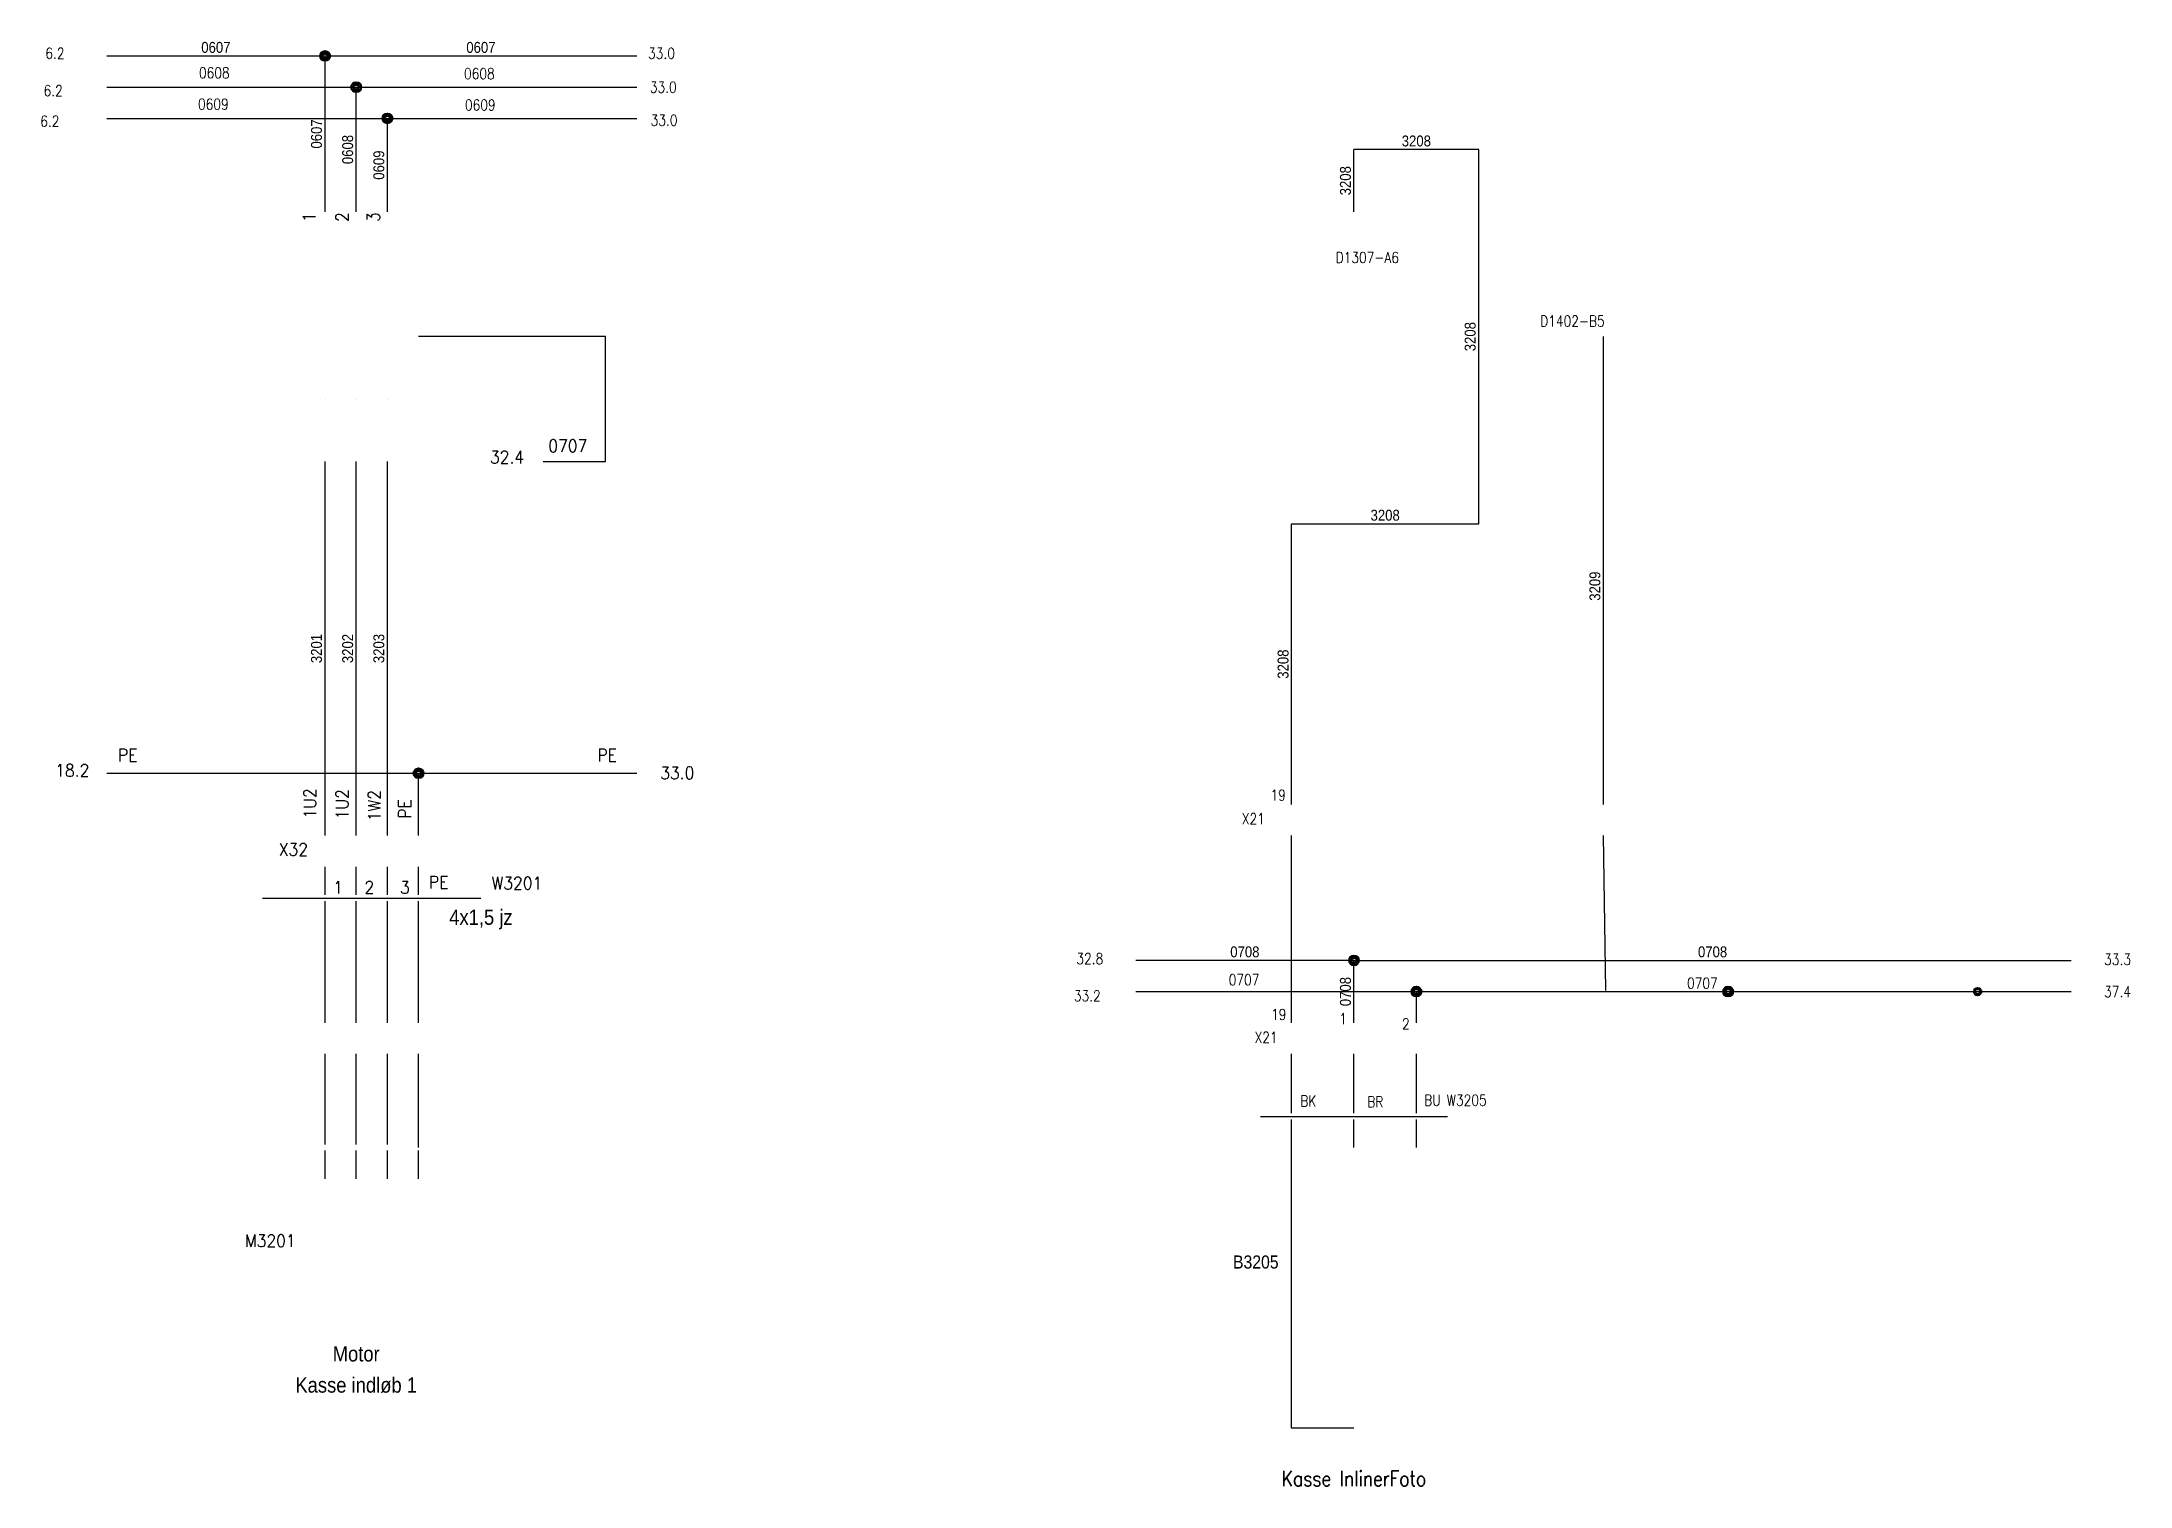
# Model space of a CAD drawing. Header units: millimetres. Extents: x 20 to 354, y 31 to 262.
import ezdxf
from ezdxf.enums import TextEntityAlignment as Align

# ---------------------------------------------------------------- set-up
doc = ezdxf.new("R2010")
doc.units = ezdxf.units.MM
doc.layers.get('0').update_dxf_attribs({"linetype": 'CONTINUOUS'})
doc.styles.add('Caddy_Vectorfont1p', font='Caddy_Vectorfont1p')
doc.styles.get("Standard").update_dxf_attribs({"font": 'standard'})

msp = doc.modelspace()

# ---------------------------------------------------------------- linework, layer by layer
at = {"linetype": 'CONTINUOUS', "lineweight": 25}
for p, q in [((30, 260), (65, 260)), ((65, 235), (65, 260)), ((65, 260), (115, 260)), ((30, 255), (70, 255)), ((70, 235), (70, 255)), ((70, 255), (115, 255)), ((30, 250), (75, 250)), ((75, 235), (75, 250)), ((75, 250), (115, 250)), ((230, 235), (230, 245)), ((250, 245), (230, 245)), ((250, 185), (250, 245)), ((110, 215), (80, 215)), ((110, 195), (110, 215)), ((270, 210), (270, 215)), ((270, 140), (270, 210)), ((65, 205), (65, 205)), ((70, 205), (70, 205)), ((75, 205), (75, 205)), ((65, 135), (65, 195)), ((70, 135), (70, 195)), ((75, 135), (75, 195)), ((100, 195), (110, 195)), ((220, 140), (220, 185)), ((220, 185), (250, 185)), ((30, 145), (80, 145)), ((80, 145), (115, 145)), ((80, 135), (80, 145)), ((220, 105), (220, 135)), ((270.37, 110.19), (270, 135)), ((65, 125.5), (65, 130)), ((70, 125.5), (70, 130)), ((75, 125.5), (75, 130)), ((80, 125.5), (80, 130)), ((55, 125), (90, 125)), ((65, 105), (65, 124.5)), ((70, 105), (70, 124.5)), ((75, 105), (75, 124.5)), ((80, 105), (80, 124.5)), ((230, 115), (195, 115)), ((230, 115), (345, 115)), ((230, 105), (230, 115)), ((195, 110), (240, 110)), ((240, 110), (290, 110)), ((240, 105), (240, 110)), ((290, 110), (330, 110)), ((330, 110), (345, 110)), ((65, 85.5), (65, 100)), ((70, 85.5), (70, 100)), ((75, 85.5), (75, 100)), ((80, 85), (80, 100)), ((220, 94.5), (220, 100)), ((230, 90.5), (230, 100)), ((240, 90.5), (240, 100)), ((220, 94.5), (220, 94.5)), ((220, 90.5), (220, 94.5)), ((215, 90), (245, 90)), ((220, 40), (220, 89.5)), ((230, 85), (230, 89.5)), ((240, 85), (240, 89.5)), ((65, 80), (65, 84.5)), ((70, 80), (70, 84.5)), ((75, 80), (75, 84.5)), ((80, 80), (80, 84.5)), ((230, 40), (220, 40))]:
    msp.add_line(p, q, dxfattribs=at)
at = {"lineweight": 40}
for centre, radius in [((65, 260), 0.8), ((65, 260), 0.6), ((65, 260), 0.4), ((70, 255), 0.8), ((70, 255), 0.6), ((70, 255), 0.4), ((75, 250), 0.8), ((75, 250), 0.6), ((75, 250), 0.4), ((80, 145), 0.8), ((80, 145), 0.6), ((80, 145), 0.4), ((230, 115), 0.8), ((230, 115), 0.6), ((230, 115), 0.4), ((240, 110), 0.8), ((240, 110), 0.6), ((290, 110), 0.8), ((290, 110), 0.6), ((330, 110), 0.6), ((240, 110), 0.4), ((290, 110), 0.4), ((330, 110), 0.4)]:
    msp.add_circle(centre, radius, dxfattribs=at)

# ---------------------------------------------------------------- texts
at = {"lineweight": 25, "width": 0.9}
for s, height, p in [('6.2', 1.75, (21.69, 259.55)), ('33.0', 1.75, (118.96, 259.55)), ('0608', 1.75, (47.23, 256.42)), ('0608', 1.75, (89.75, 256.29)), ('6.2', 1.75, (21.41, 253.57)), ('33.0', 1.75, (119.24, 254.11)), ('0609', 1.75, (47.09, 251.4)), ('0609', 1.75, (89.89, 251.26)), ('6.2', 1.75, (20.87, 248.68)), ('33.0', 1.75, (119.37, 248.82)), ('D1307-A6', 1.75, (232.14, 226.81)), ('D1402-B5', 1.75, (265.02, 216.62)), ('19', 1.75, (217.84, 140.62)), ('X21', 1.75, (213.86, 136.83)), ('32.8', 1.75, (187.64, 114.41)), ('33.3', 1.75, (352.44, 114.28)), ('0707', 1.75, (212.37, 111.02)), ('0707', 1.75, (285.87, 110.47)), ('37.4', 1.75, (352.44, 109.11)), ('33.2', 1.75, (187.23, 108.44)), ('19', 1.75, (217.94, 105.45)), ('1', 1.75, (228.26, 104.77)), ('2', 1.75, (238.32, 103.95)), ('X21', 1.75, (215.9, 101.78)), ('BK', 1.75, (222.69, 91.59)), ('BR', 1.75, (233.43, 91.45)), ('BU W3205', 1.75, (246.26, 91.71)), ('Kasse InlinerFoto', 2.45, (230, 30.7))]:
    msp.add_text(s, height=height, dxfattribs=at).set_placement(p, align=Align.CENTER)
at = {"lineweight": 25, "style": 'Caddy_Vectorfont1p', "width": 0.9}
for s, height, p in [('0607', 1.75, (47.5, 260.5)), ('0607', 1.75, (90, 260.5)), ('3208', 1.75, (240, 245.5)), ('3208', 1.75, (235, 185.5)), ('4x1,5 jz', 2.45, (90, 120.7)), ('0708', 1.75, (212.5, 115.5)), ('0708', 1.75, (287.5, 115.5)), ('Motor', 2.45, (70, 50.7)), ('Kasse indløb 1', 2.45, (70, 45.7))]:
    msp.add_text(s, height=height, dxfattribs=at).set_placement(p, align=Align.CENTER)
for s, p in [('0607', (64.5, 247.5)), ('0608', (69.5, 245)), ('0609', (74.5, 242.5)), ('3208', (229.5, 240)), ('3208', (249.5, 215)), ('3209', (269.5, 175)), ('3201', (64.5, 165)), ('3202', (69.5, 165)), ('3203', (74.5, 165)), ('3208', (219.5, 162.5)), ('0708', (229.5, 110))]:
    msp.add_text(s, height=1.75, rotation=90, dxfattribs=at).set_placement(p, align=Align.CENTER)
msp.add_text('B3205', height=2.1, dxfattribs=at).set_placement((210.6, 65.6))
at = {"char_height": 2, "attachment_point": 1, "rotation": 90}
for s, insert, width in [('2', (66.75, 233.39), 0.8889), ('3', (71.77, 233.39), 0.8889), ('1', (61.45, 233.39), 0.4444), ('1U2', (61.58, 137.74), 3.7778), ('1U2', (66.75, 137.61), 3.7778), ('1W2', (71.91, 137.33), 4.8333), ('PE', (76.8, 137.74), 2.6667)]:
    msp.add_mtext(s, dxfattribs=dict(at, insert=insert, width=width))
at = {"char_height": 2, "attachment_point": 1}
for s, insert, width in [('0707', (100.81, 198.5), 5.5556), ('32.4', (91.45, 196.69), 4.8889), ('PE', (31.79, 148.91), 2.6667), ('PE', (108.69, 148.91), 2.6667), ('18.2', (21.74, 146.46), 4.2222), ('33.0', (118.75, 146.05), 4.6667), ('X32', (57.58, 133.79), 4.4444), ('1', (66.3, 127.71), 0.4444), ('2', (71.33, 127.71), 0.8889), ('3', (77.03, 127.71), 0.8889), ('PE', (81.65, 128.53), 2.6667), ('W3201', (91.71, 128.39), 7.9444), ('M3201', (52.17, 71.06), 7.1111)]:
    msp.add_mtext(s, dxfattribs=dict(at, insert=insert, width=width))

doc.saveas('drawing.dxf')
